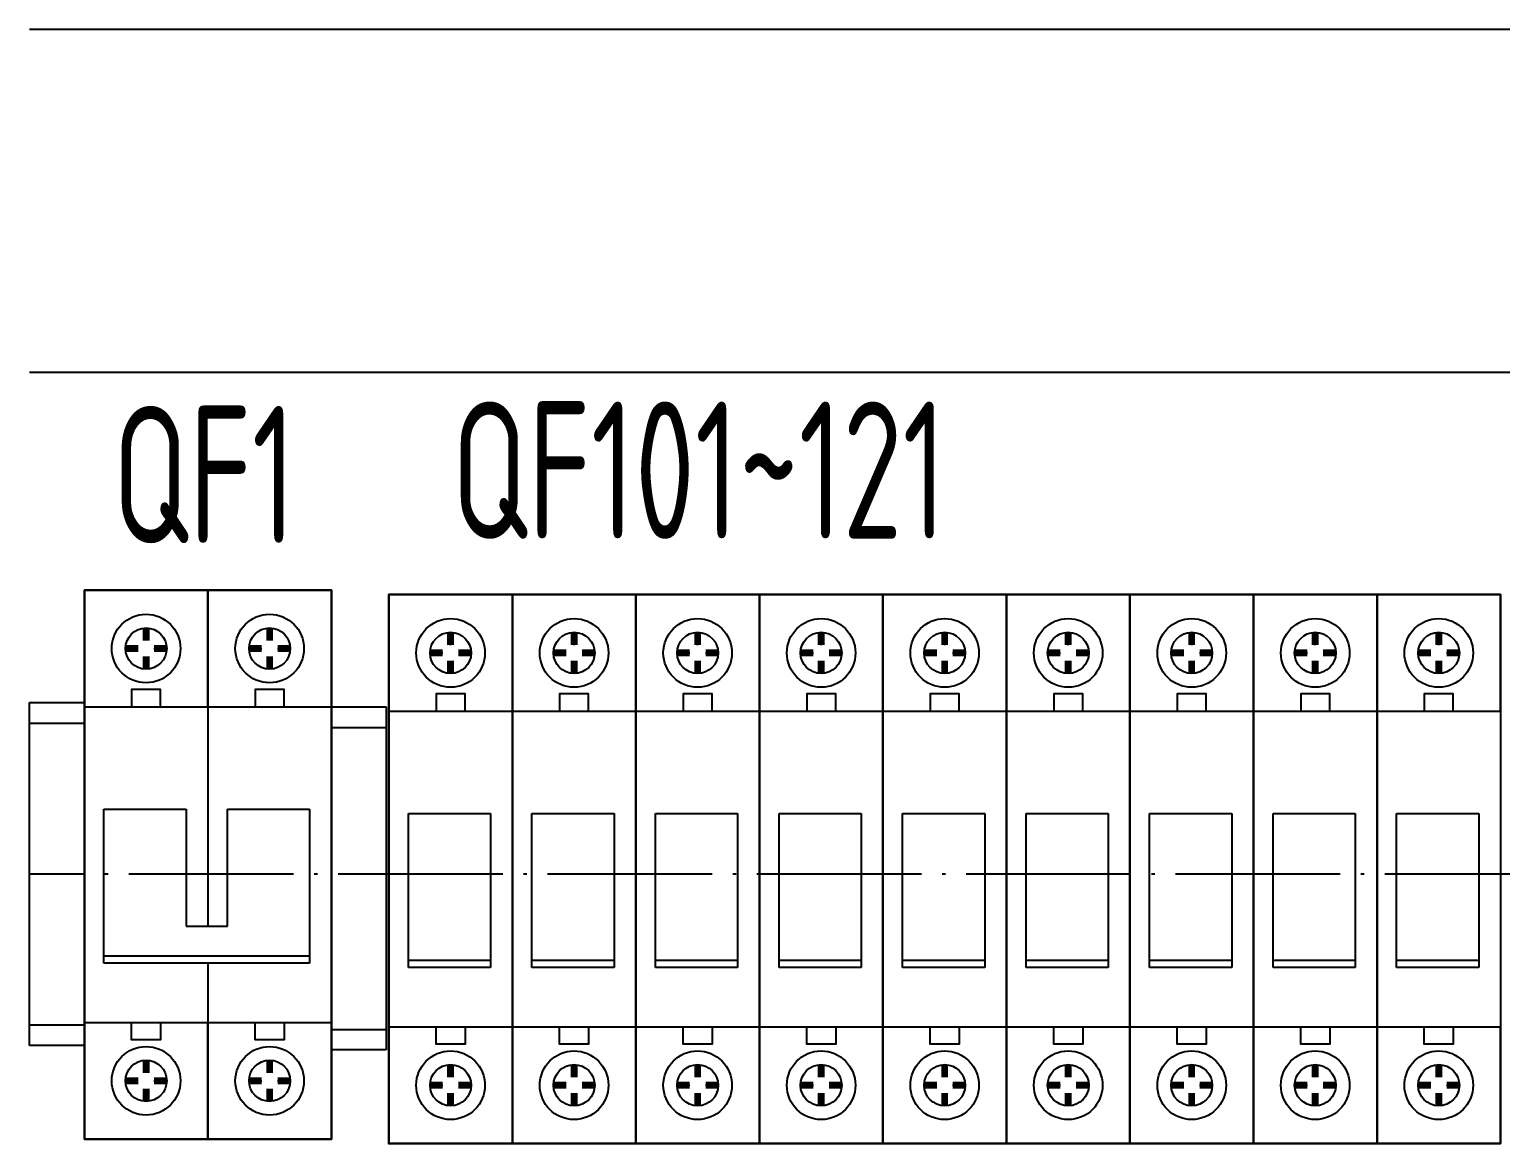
# Model space of a CAD drawing. Header units: millimetres. Extents: x 30557 to 235556, y -116603 to -73383.
# Drawn here: x 131278.6 to 131492.9, y -74843.8 to -74681.5 of the extents above; entities that cross this region are included whole.
import ezdxf

# ---------------------------------------------------------------- set-up
doc = ezdxf.new("R2010")
doc.units = ezdxf.units.MM
doc.linetypes.add('ZWCAD_ISO04W100', pattern=[30.5, 24, -3, 0.5, -3])
doc.layers.add('1', color=3, linetype='Continuous')
doc.layers.add('AXIS', color=4, linetype='Continuous')
doc.layers.add('_0', color=7, linetype='Continuous', lineweight=25)
doc.styles.add('supcon', font='sceie.shx', dxfattribs={"width": 0.75, "height": 40, "bigfont": 'sceic.shx'})

# ---------------------------------------------------------------- blocks, each defined once
blk = doc.blocks.new('2P空开')
at = {"ltscale": 100}
for p, q in [((6397.37, 37021.27), (6397.37, 36972.32)), ((6397.37, 37021.27), (6397.37, 36972.32)), ((6397.37, 37021.27), (6397.37, 36972.32)), ((6397.37, 37021.27), (6397.37, 36972.32)), ((6397.37, 37021.27), (6397.37, 36972.32)), ((6415.37, 37021.27), (6415.37, 36941.27)), ((6415.37, 37021.27), (6415.37, 36941.27)), ((6415.37, 37021.27), (6415.37, 36941.27)), ((6415.37, 37021.27), (6415.37, 36941.27)), ((6388.37, 37013.92), (6388.37, 37015.77)), ((6406.37, 37013.92), (6406.37, 37015.77)), ((6385.37, 37012.77), (6387.22, 37012.77)), ((6389.52, 37012.77), (6391.37, 37012.77)), ((6403.37, 37012.77), (6405.22, 37012.77)), ((6407.52, 37012.77), (6409.37, 37012.77)), ((6388.37, 37009.77), (6388.37, 37011.62)), ((6406.37, 37009.77), (6406.37, 37011.62)), ((6379.37, 37004.27), (6397.37, 37004.27)), ((6397.37, 37004.27), (6415.37, 37004.27)), ((6397.37, 36966.93), (6397.37, 36941.27)), ((6397.37, 36966.93), (6397.37, 36941.27)), ((6397.37, 36966.93), (6397.37, 36941.27)), ((6397.37, 36966.93), (6397.37, 36941.27)), ((6397.37, 36966.93), (6397.37, 36941.27)), ((6379.37, 36958.27), (6397.37, 36958.27)), ((6388.37, 36958.27), (6393.51, 36958.27)), ((6397.37, 36958.27), (6415.37, 36958.27)), ((6406.37, 36958.27), (6411.51, 36958.27)), ((6388.37, 36952.77), (6388.37, 36950.92)), ((6406.37, 36952.77), (6406.37, 36950.92)), ((6385.37, 36949.77), (6387.22, 36949.77)), ((6388.37, 36948.62), (6388.37, 36946.77)), ((6389.52, 36949.77), (6391.37, 36949.77)), ((6403.37, 36949.77), (6405.22, 36949.77)), ((6406.37, 36948.62), (6406.37, 36946.77)), ((6407.52, 36949.77), (6409.37, 36949.77))]:
    blk.add_line(p, q, dxfattribs=at)
for p, q in [((6382.22, 36989.35), (6394.19, 36989.35)), ((6382.22, 36966.93), (6382.22, 36989.35)), ((6394.19, 36989.35), (6394.19, 36972.32)), ((6400.22, 36989.35), (6412.19, 36989.35)), ((6400.22, 36972.32), (6400.22, 36989.35)), ((6412.19, 36989.35), (6412.19, 36966.93)), ((6394.19, 36972.32), (6397.37, 36972.32)), ((6397.37, 36972.32), (6400.22, 36972.32)), ((6382.22, 36968), (6397.37, 36968)), ((6397.37, 36968), (6412.19, 36968)), ((6397.37, 36966.93), (6382.22, 36966.93)), ((6412.19, 36966.93), (6397.37, 36966.93))]:
    blk.add_line(p, q)
at = {"lineweight": 30}
for points in [[(6397.37, 36941.27), (6379.37, 36941.27), (6379.37, 37021.27), (6397.37, 37021.27)], [(6397.37, 37021.27), (6415.37, 37021.27), (6415.37, 36941.27), (6397.37, 36941.27)]]:
    blk.add_lwpolyline(points, dxfattribs=at)
at = {"ltscale": 100}
for points in [[(6397.37, 37004.27), (6397.37, 37021.27), (6379.37, 37021.27), (6379.37, 37004.27)], [(6397.37, 37004.27), (6397.37, 37021.27)], [(6397.37, 37021.27), (6397.37, 37004.27)], [(6415.37, 37004.27), (6415.37, 37021.27), (6397.37, 37021.27), (6397.37, 37004.27)], [(6379.37, 36958.27), (6379.37, 36941.27), (6397.37, 36941.27), (6397.37, 36958.27)], [(6397.37, 36958.27), (6397.37, 36941.27)], [(6397.37, 36941.27), (6397.37, 36958.27)], [(6397.37, 36958.27), (6397.37, 36941.27), (6415.37, 36941.27), (6415.37, 36958.27)]]:
    blk.add_lwpolyline(points, dxfattribs=at)
at = {"ltscale": 100, "const_width": 1}
for points in [[(6388.37, 37013.92), (6388.37, 37015.77)], [(6406.37, 37013.92), (6406.37, 37015.77)], [(6385.37, 37012.77), (6387.22, 37012.77)], [(6389.52, 37012.77), (6391.37, 37012.77)], [(6403.37, 37012.77), (6405.22, 37012.77)], [(6407.52, 37012.77), (6409.37, 37012.77)], [(6388.37, 37009.77), (6388.37, 37011.62)], [(6406.37, 37009.77), (6406.37, 37011.62)], [(6388.37, 36952.77), (6388.37, 36950.92)], [(6406.37, 36952.77), (6406.37, 36950.92)], [(6385.37, 36949.77), (6387.22, 36949.77)], [(6388.37, 36948.62), (6388.37, 36946.77)], [(6389.52, 36949.77), (6391.37, 36949.77)], [(6403.37, 36949.77), (6405.22, 36949.77)], [(6406.37, 36948.62), (6406.37, 36946.77)], [(6407.52, 36949.77), (6409.37, 36949.77)]]:
    blk.add_lwpolyline(points, dxfattribs=at)
at = {"ltscale": 100}
for points in [[(6386.26, 37004.27), (6390.48, 37004.27), (6390.48, 37006.8), (6386.26, 37006.8)], [(6404.26, 37004.27), (6408.48, 37004.27), (6408.48, 37006.8), (6404.26, 37006.8)], [(6386.26, 36958.27), (6390.48, 36958.27), (6390.48, 36955.74), (6386.26, 36955.74)], [(6404.26, 36958.27), (6408.48, 36958.27), (6408.48, 36955.74), (6404.26, 36955.74)]]:
    blk.add_lwpolyline(points, close=True, dxfattribs=at)
for centre, radius in [((6388.37, 37012.77), 5), ((6406.37, 37012.77), 5), ((6388.37, 37012.77), 3), ((6406.37, 37012.77), 3), ((6388.37, 36949.77), 5), ((6406.37, 36949.77), 5), ((6388.37, 36949.77), 3), ((6406.37, 36949.77), 3)]:
    blk.add_circle(centre, radius, dxfattribs=at)
at = {"layer": '1'}
for points in [[(6379.37, 37021.27), (6397.37, 37021.27)], [(6397.37, 37021.27), (6415.37, 37021.27)], [(6397.37, 37021.27), (6397.37, 37021.27)]]:
    blk.add_lwpolyline(points, dxfattribs=at)
at = {"layer": '_0'}
for points in [[(6397.37, 36941.27), (6379.37, 36941.27), (6379.37, 37021.27), (6397.37, 37021.27)], [(6397.37, 37021.27), (6415.37, 37021.27), (6415.37, 36941.27), (6397.37, 36941.27)]]:
    blk.add_lwpolyline(points, dxfattribs=at)
at = {"layer": 'AXIS', "linetype": 'ByBlock'}
blk.add_line((6379.37, 37021.27), (6397.37, 37021.27), dxfattribs=at)
blk = doc.blocks.new('1P空开')
at = {"ltscale": 100}
for p, q in [((6483.53, 37017.33), (6483.53, 36954.33)), ((6483.53, 37017.33), (6483.53, 36954.33)), ((6483.53, 37017.33), (6483.53, 36954.33)), ((6483.53, 37017.33), (6483.53, 36954.33)), ((6483.53, 37017.33), (6483.53, 36954.33)), ((6474.53, 37009.98), (6474.53, 37011.83)), ((6471.53, 37008.83), (6473.39, 37008.83)), ((6475.68, 37008.83), (6477.53, 37008.83)), ((6474.53, 37005.83), (6474.53, 37007.68)), ((6465.53, 37000.33), (6483.53, 37000.33)), ((6465.53, 36954.33), (6483.53, 36954.33)), ((6474.53, 36954.33), (6479.68, 36954.33)), ((6474.53, 36948.83), (6474.53, 36946.98)), ((6471.53, 36945.83), (6473.39, 36945.83)), ((6474.53, 36944.68), (6474.53, 36942.83)), ((6475.68, 36945.83), (6477.53, 36945.83))]:
    blk.add_line(p, q, dxfattribs=at)
for p, q in [((6468.39, 36985.41), (6480.36, 36985.41)), ((6468.39, 36962.99), (6468.39, 36985.41)), ((6480.36, 36985.41), (6480.36, 36962.99)), ((6468.39, 36964.06), (6480.36, 36964.06)), ((6480.36, 36962.99), (6468.39, 36962.99))]:
    blk.add_line(p, q)
at = {"lineweight": 30}
blk.add_lwpolyline([(6483.53, 36937.33), (6465.53, 36937.33), (6465.53, 37017.33), (6483.53, 37017.33)], dxfattribs=at)
at = {"ltscale": 100}
for points in [[(6483.53, 37000.33), (6483.53, 37017.33), (6465.53, 37017.33), (6465.53, 37000.33)], [(6483.53, 37000.33), (6483.53, 37017.33)], [(6483.53, 37017.33), (6483.53, 37000.33)], [(6465.53, 36954.33), (6465.53, 36937.33), (6483.53, 36937.33), (6483.53, 36954.33)], [(6483.53, 36954.33), (6483.53, 36937.33)], [(6483.53, 36937.33), (6483.53, 36954.33)]]:
    blk.add_lwpolyline(points, dxfattribs=at)
at = {"ltscale": 100, "const_width": 1}
for points in [[(6474.53, 37009.98), (6474.53, 37011.83)], [(6471.53, 37008.83), (6473.39, 37008.83)], [(6475.68, 37008.83), (6477.53, 37008.83)], [(6474.53, 37005.83), (6474.53, 37007.68)], [(6474.53, 36948.83), (6474.53, 36946.98)], [(6471.53, 36945.83), (6473.39, 36945.83)], [(6475.68, 36945.83), (6477.53, 36945.83)], [(6474.53, 36944.68), (6474.53, 36942.83)]]:
    blk.add_lwpolyline(points, dxfattribs=at)
at = {"ltscale": 100}
for points in [[(6472.42, 37000.33), (6476.65, 37000.33), (6476.65, 37002.86), (6472.42, 37002.86)], [(6472.42, 36954.33), (6476.65, 36954.33), (6476.65, 36951.8), (6472.42, 36951.8)]]:
    blk.add_lwpolyline(points, close=True, dxfattribs=at)
for centre, radius in [((6474.53, 37008.83), 5), ((6474.53, 37008.83), 3), ((6474.53, 36945.83), 5), ((6474.53, 36945.83), 3)]:
    blk.add_circle(centre, radius, dxfattribs=at)
at = {"layer": '1'}
for points in [[(6465.54, 37017.33), (6483.53, 37017.33)], [(6483.53, 37017.33), (6483.54, 37017.33)]]:
    blk.add_lwpolyline(points, dxfattribs=at)
at = {"layer": '_0'}
blk.add_lwpolyline([(6483.53, 36937.33), (6465.53, 36937.33), (6465.53, 37017.33), (6483.53, 37017.33)], dxfattribs=at)
at = {"layer": 'AXIS', "linetype": 'ByBlock'}
blk.add_line((6465.54, 37017.33), (6483.54, 37017.33), dxfattribs=at)
blk = doc.blocks.new('固定块')
for p, q in [((516096.27, 339845.14), (516104.27, 339845.14)), ((516096.27, 339795.14), (516096.27, 339845.14)), ((516104.27, 339845.14), (516104.27, 339795.14)), ((516096.27, 339842.14), (516104.27, 339842.14)), ((516096.27, 339798.14), (516104.27, 339798.14)), ((516104.27, 339795.14), (516096.27, 339795.14))]:
    blk.add_line(p, q)

msp = doc.modelspace()

# ---------------------------------------------------------------- linework, layer by layer
at = {"lineweight": -3}
for p, q in [((132018.55, -74681.46), (131278.56, -74681.46)), ((132018.55, -74731.46), (131278.56, -74731.46))]:
    msp.add_line(p, q, dxfattribs=at)
at = {"color": 4, "linetype": 'ZWCAD_ISO04W100', "lineweight": -3}
msp.add_line((132018.55, -74804.54), (131278.56, -74804.54), dxfattribs=at)

# ---------------------------------------------------------------- block references
at = {"lineweight": -3}
for name, p in [('2P空开', (124907.19, -111784.45)), ('2P空开', (124907.19, -111784.45)), ('1P空开', (124865.4, -111781.15)), ('1P空开', (124883.4, -111781.15)), ('1P空开', (124901.4, -111781.15)), ('1P空开', (124919.4, -111781.15)), ('1P空开', (124937.4, -111781.15)), ('1P空开', (124955.4, -111781.15)), ('1P空开', (124973.4, -111781.15)), ('1P空开', (124991.4, -111781.15)), ('1P空开', (125009.4, -111781.15))]:
    msp.add_blockref(name, p, dxfattribs=at)
for p in [(-384817.71, -414624.68), (-384773.71, -414625.32)]:
    msp.add_blockref('固定块', p)

# ---------------------------------------------------------------- texts
at = {"layer": '1', "color": 3, "style": 'supcon', "width": 0.75}
for s, p in [('QF1', (131290.64, -74756.33)), ('QF101~121', (131340.05, -74755.69))]:
    msp.add_text(s, height=20, dxfattribs=at).set_placement(p)

doc.saveas('drawing.dxf')
